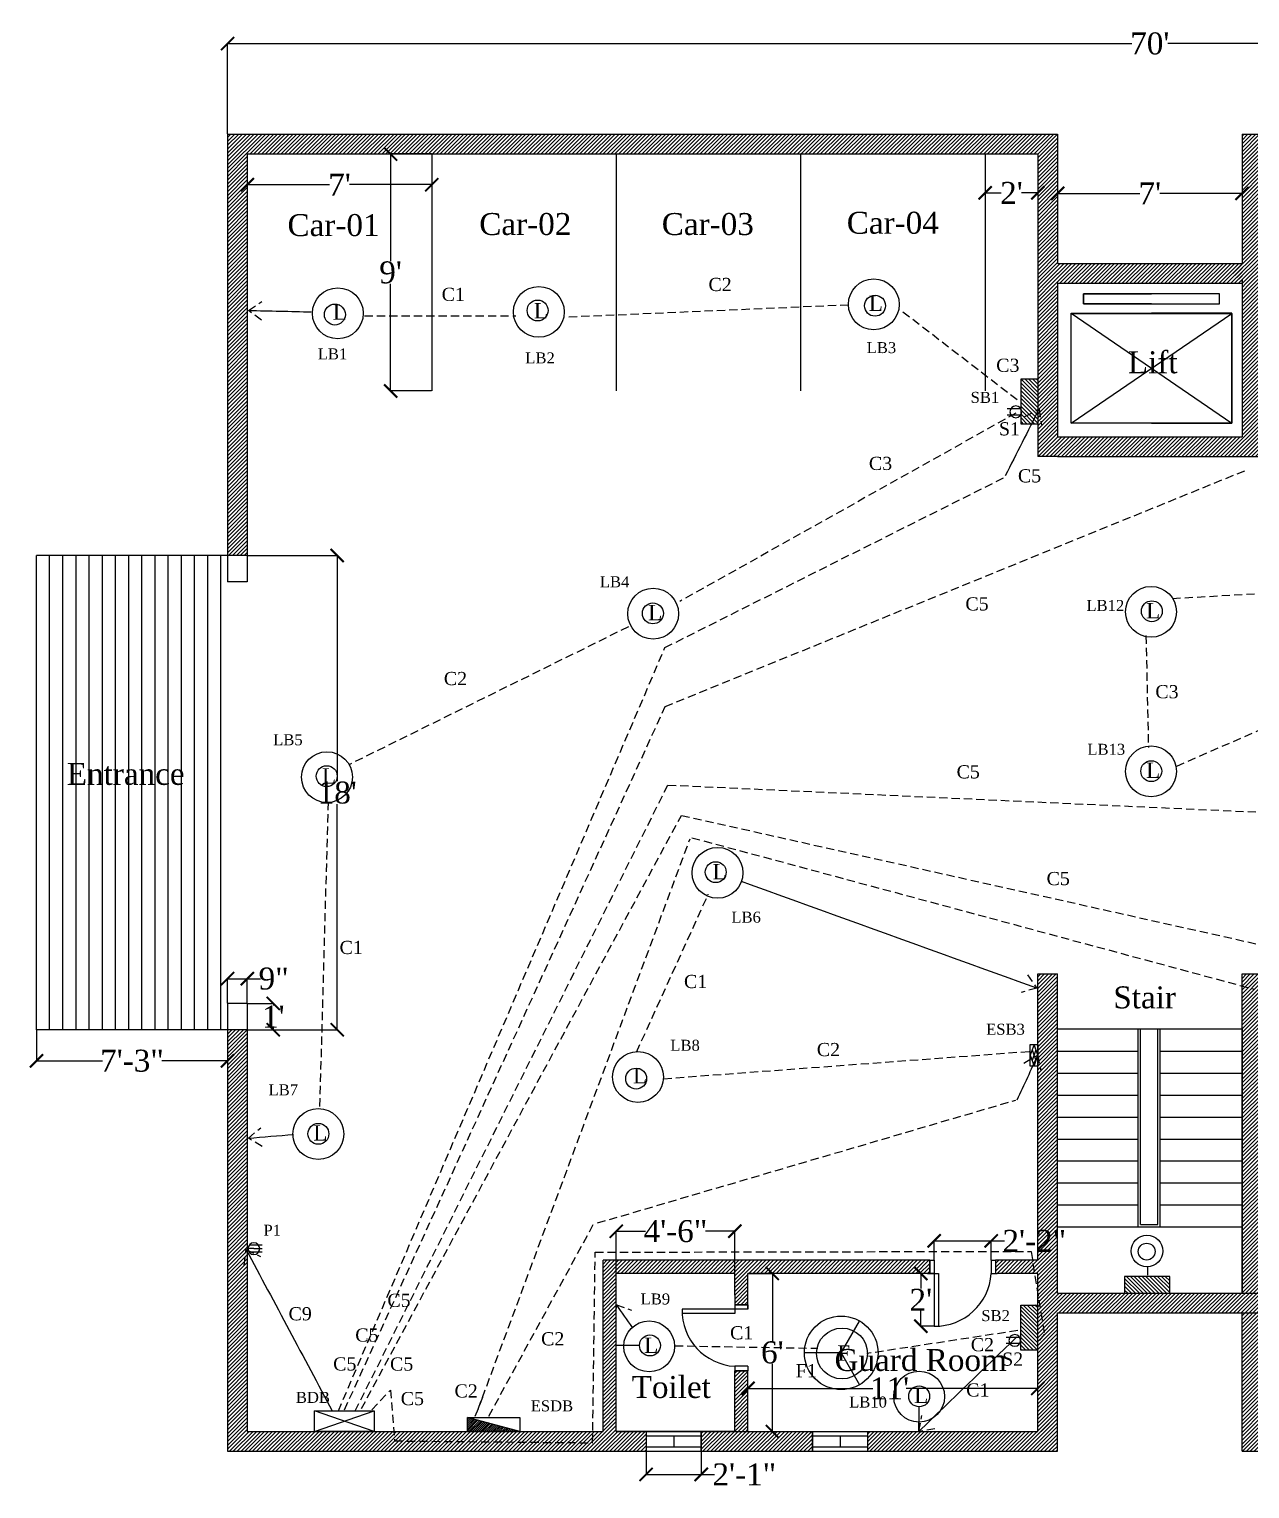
# Model space of a CAD drawing. Header units: inches. Extents: x -263 to 3557, y 209 to 1002.
# Drawn here: x 1098 to 1654, y 241 to 906 of the extents above; entities that cross this region are included whole.
import ezdxf

# ---------------------------------------------------------------- set-up
doc = ezdxf.new("R2010")
doc.units = ezdxf.units.IN
doc.header["$LTSCALE"] = 15
doc.header["$MEASUREMENT"] = 0
doc.linetypes.add('HIDDEN', pattern=[0.375, 0.25, -0.125])
for name, color, linetype in [('Conduit_Fan&Light', 34, 'Continuous'), ('ConFit_name', 222, 'Continuous'), ('ConFit_names', 18, 'Continuous'), ('Dimensions', 18, 'Continuous'), ('Door', 84, 'Continuous'), ('EC', 20, 'HIDDEN'), ('Fittings', 194, 'Continuous'), ('Fixtures', 34, 'Continuous'), ('GC', 152, 'HIDDEN'), ('Hatches', 150, 'Continuous'), ('Light&Fan', 92, 'Continuous'), ('Parking', 30, 'Continuous'), ('Text', 11, 'Continuous'), ('Window', 222, 'Continuous')]:
    doc.layers.add(name, color=color, linetype=linetype)
doc.styles.get("Standard").update_dxf_attribs({"font": 'times.ttf', "height": 10})
doc.dimstyles.get("Standard").update_dxf_attribs({"dimtxt": 6, "dimasz": 6, "dimexe": 0.18, "dimexo": 0.0625, "dimgap": 0.09, "dimtad": 0, "dimtih": 1, "dimtoh": 1, "dimzin": 0, "dimdsep": 46, "dimlunit": 4, "dimtxsty": 'Standard', "dimblk": 'ARCHTICK', "dimcen": 0.0625, "dimadec": 0, "dimazin": 0, "dimtfac": 1, "dimtofl": 0, "dimtmove": 0, "dimatfit": 3, "dimfxl": 1, "dimtolj": 1, "dimtzin": 0, "dimarcsym": 0})
pattern_1 = [(45, (1175.9073, -138.3144), (-0.8838835, 0.8838835), [])]

# ---------------------------------------------------------------- blocks, each defined once
blk = doc.blocks.new('_ArchTick')
at = {"color": 0, "linetype": 'ByBlock', "const_width": 0.15}
blk.add_lwpolyline([(-0.5, -0.5), (0.5, 0.5)], dxfattribs=at)
blk = doc.blocks.new('*D110')
at = {"layer": 'Defpoints', "color": 0, "lineweight": -2}
for p in [(1197.12, 666.34), (1197.12, 450.34), (1238.07, 450.34)]:
    blk.add_point(p, dxfattribs=at)
at = {"layer": 'Dimensions', "color": 0, "lineweight": -2}
for p, q in [((1197.18, 666.34), (1238.25, 666.34)), ((1238.07, 666.34), (1238.07, 563.52)), ((1238.07, 450.34), (1238.07, 553.17)), ((1197.18, 450.34), (1238.25, 450.34))]:
    blk.add_line(p, q, dxfattribs=at)
at = {"layer": 'Dimensions', "color": 0, "lineweight": -2, "xscale": 6, "yscale": 6, "zscale": 6}
for p, rotation in [((1238.07, 666.34), 90), ((1238.07, 450.34), 270)]:
    blk.add_blockref('_ArchTick', p, dxfattribs=dict(at, rotation=rotation))
at = {"layer": 'Dimensions', "color": 0, "insert": (1238.07, 558.34), "char_height": 10, "attachment_point": 5}
blk.add_mtext("\\A1;18'", dxfattribs=at)
blk = doc.blocks.new('*D111')
at = {"layer": 'Defpoints', "color": 0, "lineweight": -2}
for p in [(1197.12, 462.34), (1197.18, 450.34), (1208.98, 450.34)]:
    blk.add_point(p, dxfattribs=at)
at = {"layer": 'Dimensions', "color": 0, "lineweight": -2}
for p, q in [((1197.18, 462.34), (1209.16, 462.34)), ((1208.98, 462.34), (1208.98, 461.43)), ((1197.24, 450.34), (1209.16, 450.34)), ((1208.98, 450.34), (1208.98, 451.25))]:
    blk.add_line(p, q, dxfattribs=at)
at = {"layer": 'Dimensions', "color": 0, "lineweight": -2, "xscale": 6, "yscale": 6, "zscale": 6}
for p, rotation in [((1208.98, 462.34), 90), ((1208.98, 450.34), 270)]:
    blk.add_blockref('_ArchTick', p, dxfattribs=dict(at, rotation=rotation))
at = {"layer": 'Dimensions', "color": 0, "insert": (1208.98, 456.34), "char_height": 10, "attachment_point": 5}
blk.add_mtext("\\A1;1'", dxfattribs=at)
blk = doc.blocks.new('*D112')
at = {"layer": 'Defpoints', "color": 0, "lineweight": -2}
for p in [(1197.12, 473.63), (1188.12, 462.34), (1197.12, 462.34)]:
    blk.add_point(p, dxfattribs=at)
at = {"layer": 'Dimensions', "color": 0, "lineweight": -2}
for p, q in [((1188.12, 462.4), (1188.12, 473.81)), ((1188.12, 473.63), (1197.12, 473.63)), ((1197.12, 462.4), (1197.12, 473.81)), ((1197.12, 473.63), (1203.12, 473.63))]:
    blk.add_line(p, q, dxfattribs=at)
at = {"layer": 'Dimensions', "color": 0, "lineweight": -2, "xscale": 6, "yscale": 6, "zscale": 6, "rotation": 180}
blk.add_blockref('_ArchTick', (1188.12, 473.63), dxfattribs=at)
at = {"layer": 'Dimensions', "color": 0, "lineweight": -2, "xscale": 6, "yscale": 6, "zscale": 6}
blk.add_blockref('_ArchTick', (1197.12, 473.63), dxfattribs=at)
at = {"layer": 'Dimensions', "color": 0, "insert": (1209.13, 473.63), "char_height": 10, "attachment_point": 5}
blk.add_mtext('\\A1;9"', dxfattribs=at)
blk = doc.blocks.new('*D113')
at = {"layer": 'Defpoints', "color": 0, "lineweight": -2}
for p in [(1197.12, 849.34), (1281.12, 849.34), (1281.12, 835.31)]:
    blk.add_point(p, dxfattribs=at)
at = {"layer": 'Dimensions', "color": 0, "lineweight": -2}
for p, q in [((1197.12, 849.28), (1197.12, 835.13)), ((1281.12, 849.28), (1281.12, 835.13)), ((1197.12, 835.31), (1234.59, 835.31)), ((1281.12, 835.31), (1243.64, 835.31))]:
    blk.add_line(p, q, dxfattribs=at)
at = {"layer": 'Dimensions', "color": 0, "lineweight": -2, "xscale": 6, "yscale": 6, "zscale": 6, "rotation": 180}
blk.add_blockref('_ArchTick', (1197.12, 835.31), dxfattribs=at)
at = {"layer": 'Dimensions', "color": 0, "lineweight": -2, "xscale": 6, "yscale": 6, "zscale": 6}
blk.add_blockref('_ArchTick', (1281.12, 835.31), dxfattribs=at)
at = {"layer": 'Dimensions', "color": 0, "insert": (1239.12, 835.31), "char_height": 10, "attachment_point": 5}
blk.add_mtext("\\A1;7'", dxfattribs=at)
blk = doc.blocks.new('*D114')
at = {"layer": 'Defpoints', "color": 0, "lineweight": -2}
for p in [(1281.12, 849.28), (1262.37, 741.34), (1281.12, 741.34)]:
    blk.add_point(p, dxfattribs=at)
at = {"layer": 'Dimensions', "color": 0, "lineweight": -2}
for p, q in [((1281.05, 849.28), (1262.19, 849.28)), ((1262.37, 849.28), (1262.37, 800.5)), ((1262.37, 741.34), (1262.37, 790.12)), ((1281.05, 741.34), (1262.19, 741.34))]:
    blk.add_line(p, q, dxfattribs=at)
at = {"layer": 'Dimensions', "color": 0, "lineweight": -2, "xscale": 6, "yscale": 6, "zscale": 6}
for p, rotation in [((1262.37, 849.28), 90), ((1262.37, 741.34), 270)]:
    blk.add_blockref('_ArchTick', p, dxfattribs=dict(at, rotation=rotation))
at = {"layer": 'Dimensions', "color": 0, "insert": (1262.37, 795.31), "char_height": 10, "attachment_point": 5}
blk.add_mtext("\\A1;9'", dxfattribs=at)
blk = doc.blocks.new('*D115')
at = {"layer": 'Defpoints', "color": 0, "lineweight": -2}
for p in [(1566.12, 831.34), (1650.12, 831.34), (1650.12, 831.34)]:
    blk.add_point(p, dxfattribs=at)
at = {"layer": 'Dimensions', "color": 0, "lineweight": -2}
for p, q in [((1566.12, 831.4), (1566.12, 831.52)), ((1566.12, 831.34), (1603.59, 831.34)), ((1650.12, 831.34), (1612.64, 831.34)), ((1650.12, 831.4), (1650.12, 831.52))]:
    blk.add_line(p, q, dxfattribs=at)
at = {"layer": 'Dimensions', "color": 0, "lineweight": -2, "xscale": 6, "yscale": 6, "zscale": 6, "rotation": 180}
blk.add_blockref('_ArchTick', (1566.12, 831.34), dxfattribs=at)
at = {"layer": 'Dimensions', "color": 0, "lineweight": -2, "xscale": 6, "yscale": 6, "zscale": 6}
blk.add_blockref('_ArchTick', (1650.12, 831.34), dxfattribs=at)
at = {"layer": 'Dimensions', "color": 0, "insert": (1608.12, 831.34), "char_height": 10, "attachment_point": 5}
blk.add_mtext("\\A1;7'", dxfattribs=at)
blk = doc.blocks.new('*D116')
at = {"layer": 'Defpoints', "color": 0, "lineweight": -2}
for p in [(1425.12, 339.34), (1425.12, 267.34), (1436.23, 267.34)]:
    blk.add_point(p, dxfattribs=at)
at = {"layer": 'Dimensions', "color": 0, "lineweight": -2}
for p, q in [((1425.18, 339.34), (1436.41, 339.34)), ((1436.23, 339.34), (1436.23, 308.52)), ((1436.23, 267.34), (1436.23, 298.17)), ((1425.18, 267.34), (1436.41, 267.34))]:
    blk.add_line(p, q, dxfattribs=at)
at = {"layer": 'Dimensions', "color": 0, "lineweight": -2, "xscale": 6, "yscale": 6, "zscale": 6}
for p, rotation in [((1436.23, 339.34), 90), ((1436.23, 267.34), 270)]:
    blk.add_blockref('_ArchTick', p, dxfattribs=dict(at, rotation=rotation))
at = {"layer": 'Dimensions', "color": 0, "insert": (1436.23, 303.34), "char_height": 10, "attachment_point": 5}
blk.add_mtext("\\A1;6'", dxfattribs=at)
blk = doc.blocks.new('*D117')
at = {"layer": 'Defpoints', "color": 0, "lineweight": -2}
for p in [(1557.12, 287.02), (1425.12, 267.34), (1557.12, 267.34)]:
    blk.add_point(p, dxfattribs=at)
at = {"layer": 'Dimensions', "color": 0, "lineweight": -2}
for p, q in [((1425.12, 267.4), (1425.12, 287.2)), ((1425.12, 287.02), (1481.97, 287.02)), ((1557.12, 287.02), (1497.22, 287.02)), ((1557.12, 267.4), (1557.12, 287.2))]:
    blk.add_line(p, q, dxfattribs=at)
at = {"layer": 'Dimensions', "color": 0, "lineweight": -2, "xscale": 6, "yscale": 6, "zscale": 6, "rotation": 180}
blk.add_blockref('_ArchTick', (1425.12, 287.02), dxfattribs=at)
at = {"layer": 'Dimensions', "color": 0, "lineweight": -2, "xscale": 6, "yscale": 6, "zscale": 6}
blk.add_blockref('_ArchTick', (1557.12, 287.02), dxfattribs=at)
at = {"layer": 'Dimensions', "color": 0, "insert": (1489.59, 287.02), "char_height": 10, "attachment_point": 5}
blk.add_mtext("\\A1;11'", dxfattribs=at)
blk = doc.blocks.new('*D118')
at = {"layer": 'Defpoints', "color": 0, "lineweight": -2}
for p in [(1509.89, 339.35), (1503.84, 315.35), (1509.89, 315.35)]:
    blk.add_point(p, dxfattribs=at)
at = {"layer": 'Dimensions', "color": 0, "lineweight": -2}
for p, q in [((1509.83, 339.35), (1503.66, 339.35)), ((1503.84, 339.35), (1503.84, 332.44)), ((1503.84, 315.35), (1503.84, 322.26)), ((1509.83, 315.35), (1503.66, 315.35))]:
    blk.add_line(p, q, dxfattribs=at)
at = {"layer": 'Dimensions', "color": 0, "lineweight": -2, "xscale": 6, "yscale": 6, "zscale": 6}
for p, rotation in [((1503.84, 339.35), 90), ((1503.84, 315.35), 270)]:
    blk.add_blockref('_ArchTick', p, dxfattribs=dict(at, rotation=rotation))
at = {"layer": 'Dimensions', "color": 0, "insert": (1503.84, 327.35), "char_height": 10, "attachment_point": 5}
blk.add_mtext("\\A1;2'", dxfattribs=at)
blk = doc.blocks.new('*D103')
at = {"layer": 'Defpoints', "color": 0, "lineweight": -2}
for p in [(1535.89, 354.19), (1509.89, 345.35), (1535.89, 345.35)]:
    blk.add_point(p, dxfattribs=at)
at = {"layer": 'Dimensions', "color": 0, "lineweight": -2}
for p, q in [((1509.89, 345.41), (1509.89, 354.37)), ((1509.89, 354.19), (1535.89, 354.19)), ((1535.89, 345.41), (1535.89, 354.37)), ((1535.89, 354.19), (1541.89, 354.19))]:
    blk.add_line(p, q, dxfattribs=at)
at = {"layer": 'Dimensions', "color": 0, "lineweight": -2, "xscale": 6, "yscale": 6, "zscale": 6, "rotation": 180}
blk.add_blockref('_ArchTick', (1509.89, 354.19), dxfattribs=at)
at = {"layer": 'Dimensions', "color": 0, "lineweight": -2, "xscale": 6, "yscale": 6, "zscale": 6}
blk.add_blockref('_ArchTick', (1535.89, 354.19), dxfattribs=at)
at = {"layer": 'Dimensions', "color": 0, "insert": (1555.52, 354.19), "char_height": 10, "attachment_point": 5}
blk.add_mtext('\\A1;2\'-2"', dxfattribs=at)
blk = doc.blocks.new('*D121')
at = {"layer": 'Defpoints', "color": 0, "lineweight": -2}
for p in [(1533.12, 849.34), (1557.12, 849.34), (1557.12, 831.56)]:
    blk.add_point(p, dxfattribs=at)
at = {"layer": 'Dimensions', "color": 0, "lineweight": -2}
for p, q in [((1533.12, 849.28), (1533.12, 831.38)), ((1557.12, 849.28), (1557.12, 831.38)), ((1533.12, 831.56), (1540.48, 831.56)), ((1557.12, 831.56), (1549.76, 831.56))]:
    blk.add_line(p, q, dxfattribs=at)
at = {"layer": 'Dimensions', "color": 0, "lineweight": -2, "xscale": 6, "yscale": 6, "zscale": 6, "rotation": 180}
blk.add_blockref('_ArchTick', (1533.12, 831.56), dxfattribs=at)
at = {"layer": 'Dimensions', "color": 0, "lineweight": -2, "xscale": 6, "yscale": 6, "zscale": 6}
blk.add_blockref('_ArchTick', (1557.12, 831.56), dxfattribs=at)
at = {"layer": 'Dimensions', "color": 0, "insert": (1545.12, 831.56), "char_height": 10, "attachment_point": 5}
blk.add_mtext("\\A1;2'", dxfattribs=at)
blk = doc.blocks.new('*D122')
at = {"layer": 'Defpoints', "color": 0, "lineweight": -2}
for p in [(1101.12, 450.34), (1188.12, 450.34), (1101.12, 436.21)]:
    blk.add_point(p, dxfattribs=at)
at = {"layer": 'Dimensions', "color": 0, "lineweight": -2}
for p, q in [((1101.12, 450.28), (1101.12, 436.03)), ((1188.12, 450.28), (1188.12, 436.03)), ((1101.12, 436.21), (1131.11, 436.21)), ((1188.12, 436.21), (1158.13, 436.21))]:
    blk.add_line(p, q, dxfattribs=at)
at = {"layer": 'Dimensions', "color": 0, "lineweight": -2, "xscale": 6, "yscale": 6, "zscale": 6, "rotation": 180}
blk.add_blockref('_ArchTick', (1101.12, 436.21), dxfattribs=at)
at = {"layer": 'Dimensions', "color": 0, "lineweight": -2, "xscale": 6, "yscale": 6, "zscale": 6}
blk.add_blockref('_ArchTick', (1188.12, 436.21), dxfattribs=at)
at = {"layer": 'Dimensions', "color": 0, "insert": (1144.62, 436.21), "char_height": 10, "attachment_point": 5}
blk.add_mtext('\\A1;7\'-3"', dxfattribs=at)
blk = doc.blocks.new('*D123')
at = {"layer": 'Defpoints', "color": 0, "lineweight": -2}
for p in [(2028.12, 899.57), (1188.12, 858.34), (2028.12, 858.34)]:
    blk.add_point(p, dxfattribs=at)
at = {"layer": 'Dimensions', "color": 0, "lineweight": -2}
for p, q in [((1188.12, 858.4), (1188.12, 899.75)), ((1188.12, 899.57), (1599.9, 899.57)), ((2028.12, 899.57), (1616.33, 899.57)), ((2028.12, 858.4), (2028.12, 899.75))]:
    blk.add_line(p, q, dxfattribs=at)
at = {"layer": 'Dimensions', "color": 0, "lineweight": -2, "xscale": 6, "yscale": 6, "zscale": 6, "rotation": 180}
blk.add_blockref('_ArchTick', (1188.12, 899.57), dxfattribs=at)
at = {"layer": 'Dimensions', "color": 0, "lineweight": -2, "xscale": 6, "yscale": 6, "zscale": 6}
blk.add_blockref('_ArchTick', (2028.12, 899.57), dxfattribs=at)
at = {"layer": 'Dimensions', "color": 0, "insert": (1608.12, 899.57), "char_height": 10, "attachment_point": 5}
blk.add_mtext("\\A1;70'", dxfattribs=at)
blk = doc.blocks.new('door_small')
at = {"layer": 'Door'}
for p, q in [((0, 0), (0, -6)), ((0, 0), (2, 0)), ((0, -6), (0, 0)), ((0, 0), (0, -6)), ((2, 0), (2, -6)), ((28, 0), (28, -6)), ((28, 0), (30, 0)), ((30, 0), (30, -6)), ((0, -6), (2, -6)), ((2, -6), (2, -30)), ((2, -6), (4, -6)), ((4, -6), (4, -30)), ((28, -6), (30, -6)), ((30, -6), (30.77, -6)), ((2, -30), (4, -30))]:
    blk.add_line(p, q, dxfattribs=at)
blk.add_arc((2.54, -4.5), 25.51, 268.79031, 356.62847, dxfattribs=at)
blk = doc.blocks.new('window_small')
at = {"layer": 'Window'}
for p, q in [((0, 9), (25.0625, 9)), ((0, 9), (0, 0)), ((0, 7), (25.0625, 7)), ((12.53125, 7), (12.53125, 2)), ((25.0625, 9), (25.0625, 0)), ((0, 2), (25.0625, 2)), ((0, 0), (25.0625, 0))]:
    blk.add_line(p, q, dxfattribs=at)
blk = doc.blocks.new('*D124')
at = {"layer": 'Defpoints', "color": 0, "lineweight": -2}
for p in [(1378.78, 258.34), (1403.84, 258.34), (1403.84, 247.82)]:
    blk.add_point(p, dxfattribs=at)
at = {"layer": 'Dimensions', "color": 0, "lineweight": -2}
for p, q in [((1378.78, 258.28), (1378.78, 247.64)), ((1403.84, 258.28), (1403.84, 247.64)), ((1378.78, 247.82), (1403.84, 247.82)), ((1403.84, 247.82), (1409.84, 247.82))]:
    blk.add_line(p, q, dxfattribs=at)
at = {"layer": 'Dimensions', "color": 0, "lineweight": -2, "xscale": 6, "yscale": 6, "zscale": 6, "rotation": 180}
blk.add_blockref('_ArchTick', (1378.78, 247.82), dxfattribs=at)
at = {"layer": 'Dimensions', "color": 0, "lineweight": -2, "xscale": 6, "yscale": 6, "zscale": 6}
blk.add_blockref('_ArchTick', (1403.84, 247.82), dxfattribs=at)
at = {"layer": 'Dimensions', "color": 0, "insert": (1423.47, 247.82), "char_height": 10, "attachment_point": 5}
blk.add_mtext('\\A1;2\'-1"', dxfattribs=at)
blk = doc.blocks.new('*D125')
at = {"layer": 'Defpoints', "color": 0, "lineweight": -2}
for p in [(1419.12, 358.58), (1365.12, 339.34), (1419.12, 339.34)]:
    blk.add_point(p, dxfattribs=at)
at = {"layer": 'Dimensions', "color": 0, "lineweight": -2}
for p, q in [((1365.12, 339.4), (1365.12, 358.76)), ((1365.12, 358.58), (1378.45, 358.58)), ((1419.12, 358.58), (1405.79, 358.58)), ((1419.12, 339.4), (1419.12, 358.76))]:
    blk.add_line(p, q, dxfattribs=at)
at = {"layer": 'Dimensions', "color": 0, "lineweight": -2, "xscale": 6, "yscale": 6, "zscale": 6, "rotation": 180}
blk.add_blockref('_ArchTick', (1365.12, 358.58), dxfattribs=at)
at = {"layer": 'Dimensions', "color": 0, "lineweight": -2, "xscale": 6, "yscale": 6, "zscale": 6}
blk.add_blockref('_ArchTick', (1419.12, 358.58), dxfattribs=at)
at = {"layer": 'Dimensions', "color": 0, "insert": (1392.12, 358.58), "char_height": 10, "attachment_point": 5}
blk.add_mtext('\\A1;4\'-6"', dxfattribs=at)
blk = doc.blocks.new('DB')
at = {"layer": 'Fixtures', "lineweight": -2}
for p, q in [((-9.46, 27.19), (0, 0)), ((-9.46, 0), (0, 27.19))]:
    blk.add_line(p, q, dxfattribs=at)
blk.add_lwpolyline([(0, 0), (-9.46, 0), (-9.46, 27.19), (0, 27.19)], close=True, dxfattribs=at)
blk = doc.blocks.new('LC')
at = {"layer": 'Fittings', "lineweight": -2}
blk.add_circle((0, 0), 3.84, dxfattribs=at)
blk = doc.blocks.new('conduit_light')
at = {"layer": 'Conduit_Fan&Light'}
blk.add_circle((0.57, 0.59), 11.58, dxfattribs=at)
at = {"layer": 'Conduit_Fan&Light', "insert": (-1.71, 4.63), "char_height": 7, "width": 15.2343, "attachment_point": 1}
blk.add_mtext('L', dxfattribs=at)
blk = doc.blocks.new('conduit_fan')
at = {"layer": 'Conduit_Fan&Light'}
blk.add_circle((0.5, -0.33), 11.58, dxfattribs=at)
at = {"layer": 'Conduit_Fan&Light', "insert": (-1.62, 3.39), "char_height": 7, "width": 15.2343, "attachment_point": 1}
blk.add_mtext('F', dxfattribs=at)
blk = doc.blocks.new('fan')
at = {"layer": 'Fittings'}
for q in [(8.4, 14.5), (-16.76, 0), (8.37, -14.52)]:
    blk.add_line((0, 0), q, dxfattribs=at)
blk.add_circle((0, 0), 16.76, dxfattribs=at)
blk = doc.blocks.new('S3')
at = {"layer": 'Fixtures', "lineweight": -2}
for p, q in [((-1.57, 3.74), (-1.57, -2.16)), ((0, 0), (0, 3.74)), ((0, 0), (0, -2.67)), ((1.54, 3.77), (1.54, -2.18))]:
    blk.add_line(p, q, dxfattribs=at)
blk.add_circle((0, 0), 2.67, dxfattribs=at)
blk = doc.blocks.new('S2')
at = {"layer": 'Fixtures', "lineweight": -2}
for p, q in [((-1.32, -2.32), (-1.32, 3.91)), ((1.46, -2.24), (1.46, 3.91))]:
    blk.add_line(p, q, dxfattribs=at)
blk.add_circle((0, 0), 2.67, dxfattribs=at)
blk = doc.blocks.new('EBDB')
at = {"layer": 'Fixtures', "lineweight": -2}
h = blk.add_hatch(dxfattribs=at)
h.set_pattern_fill('ANSI31', color=256, scale=5, style=0)
h.paths.add_polyline_path([(0, 0), (-23.83, 6.41), (-23.83, 0)])
blk.add_line((0, 0), (-23.83, 6.41), dxfattribs=at)
blk.add_lwpolyline([(0, 0), (-23.83, 0), (-23.83, 6.41), (0, 6.41)], close=True, dxfattribs=at)
blk = doc.blocks.new('SB')
at = {"layer": 'Fixtures', "lineweight": -2}
h = blk.add_hatch(dxfattribs=at)
h.set_pattern_fill('ANSI31', color=256, scale=10, style=0)
h.set_pattern_definition([(45, (151.571, -705.9063), (-0.8838835, 0.8838835), [])])
h.paths.add_polyline_path([(0, 0), (0, 7.61), (-20.56, 7.61), (-20.56, 0)])
blk.add_lwpolyline([(-20.56, 7.61), (0, 7.61), (0, 0), (-20.56, 0)], close=True, dxfattribs=at)
blk = doc.blocks.new('ESB')
at = {"layer": 'Fixtures', "lineweight": -2}
for p, q in [((-4.67, 0), (-9.55, -1.78)), ((0.21, -1.78), (-4.67, 0)), ((-9.55, -1.78), (-4.67, -3.56)), ((-7.11, -0.89), (-2.23, -2.67)), ((-7.11, -2.67), (-2.23, -0.89)), ((-4.67, -3.56), (0.21, -1.78))]:
    blk.add_line(p, q, dxfattribs=at)
blk.add_lwpolyline([(-9.55, 0), (0.21, 0), (0.21, -3.56), (-9.55, -3.56)], close=True, dxfattribs=at)
blk = doc.blocks.new('*D156')
at = {"layer": 'Defpoints', "color": 0, "lineweight": -2}
for p in [(1650.12, 330.34), (1650.12, 321.34), (1678.62, 321.34)]:
    blk.add_point(p, dxfattribs=at)
at = {"layer": 'Fittings', "color": 0, "lineweight": -2}
for p, q in [((1650.18, 330.34), (1678.8, 330.34)), ((1678.62, 330.34), (1678.62, 321.34)), ((1650.18, 321.34), (1678.8, 321.34)), ((1678.62, 321.34), (1678.62, 315.34)), ((1678.62, 315.34), (1672.62, 315.34))]:
    blk.add_line(p, q, dxfattribs=at)
at = {"layer": 'Fittings', "color": 0, "lineweight": -2, "xscale": 6, "yscale": 6, "zscale": 6}
for p, rotation in [((1678.62, 330.34), 90), ((1678.62, 321.34), 270)]:
    blk.add_blockref('_ArchTick', p, dxfattribs=dict(at, rotation=rotation))
at = {"layer": 'Fittings', "color": 0, "lineweight": -2, "insert": (1666.6, 315.34), "char_height": 10, "attachment_point": 5}
blk.add_mtext('\\A1;9"', dxfattribs=at)
blk = doc.blocks.new('_Open90')
at = {"color": 0, "linetype": 'ByBlock', "lineweight": -2}
for p, q in [((0, 0), (-1, 0)), ((-0.5, 0.5), (0, 0)), ((0, 0), (-0.5, -0.5))]:
    blk.add_line(p, q, dxfattribs=at)

msp = doc.modelspace()

# ---------------------------------------------------------------- hatches: boundary and pattern name
at = {"layer": 'Hatches'}
h = msp.add_hatch(dxfattribs=at)
h.set_pattern_fill('ANSI31', color=256, scale=10, style=0)
h.set_pattern_definition(pattern_1)
h.paths.add_polyline_path([(1659.117, 321.342), (1659.117, 475.794), (1650.117, 475.794), (1650.117, 450.593), (1650.357, 450.593), (1650.357, 398.093), (1650.364, 398.093), (1650.363, 389.093), (1650.357, 389.093), (1650.357, 360.593), (1650.117, 360.593), (1650.117, 330.342), (1566.117, 330.342), (1566.117, 475.794), (1557.117, 475.794), (1557.117, 345.342), (1537.892, 345.342), (1537.892, 339.346), (1538.659, 339.342), (1557.117, 339.342), (1557.117, 267.343), (1566.117, 267.343), (1566.117, 321.342), (1650.117, 321.342), (1650.117, 258.342), (2028.117, 258.342), (2028.117, 339.394), (2019.117, 339.394), (2019.117, 267.342), (1869.117, 267.342), (1869.117, 339.342), (1863.117, 339.342), (1863.117, 338.531), (1863.117, 267.342), (1845.117, 267.342), (1839.117, 267.342), (1659.117, 267.342)])
h.paths.add_polyline_path([(1566.117, 267.343), (1557.117, 267.343), (1557.117, 267.342), (1479.58, 267.342), (1479.58, 258.342), (1566.117, 258.342)])
h.paths.add_polyline_path([(1454.517, 267.342), (1425.117, 267.342), (1419.117, 267.342), (1403.842, 267.342), (1403.842, 258.342), (1454.517, 258.342)])
h.paths.add_polyline_path([(2028.117, 858.342), (1650.117, 858.342), (1650.117, 804.342), (1650.117, 799.383), (1566.288, 799.383), (1566.117, 799.383), (1566.117, 804.342), (1566.117, 858.342), (1188.117, 858.342), (1188.117, 666.342), (1197.117, 666.342), (1197.117, 849.342), (1557.117, 849.342), (1557.117, 804.342), (1557.117, 790.383), (1566.117, 790.383), (1566.288, 790.383), (1650.117, 790.383), (1659.117, 790.383), (1659.117, 804.342), (1659.117, 849.342), (1881.117, 849.342), (1881.117, 821.454), (1881.117, 820.842), (1887.117, 820.842), (1887.117, 849.342), (2019.117, 849.342), (2019.117, 717.342), (1887.117, 717.342), (1887.117, 783.342), (1881.117, 783.342), (1881.117, 782.563), (1881.117, 717.342), (1881.117, 711.342), (1887.117, 711.342), (2019.117, 711.342), (2019.117, 417.342), (1863.117, 417.342), (1863.117, 411.342), (1863.117, 377.422), (1863.117, 376.842), (1869.117, 376.842), (1869.117, 411.342), (2019.117, 411.342), (2019.117, 384.394), (2028.117, 384.394)])
h = msp.add_hatch(dxfattribs=at)
h.set_pattern_fill('ANSI31', color=256, scale=10, style=0)
h.set_pattern_definition(pattern_1)
h.paths.add_polyline_path([(1650.117, 799.383), (1566.288, 799.383), (1566.117, 799.383), (1566.117, 790.383), (1566.288, 790.383), (1650.117, 790.383)])
h = msp.add_hatch(dxfattribs=at)
h.set_pattern_fill('ANSI31', color=256, scale=10, style=0)
h.set_pattern_definition(pattern_1)
h.paths.add_polyline_path([(1659.117, 790.383), (1650.117, 790.383), (1650.117, 720.493), (1566.117, 720.493), (1566.117, 790.383), (1557.117, 790.383), (1557.117, 720.493), (1557.117, 711.493), (1566.117, 711.493), (1659.117, 711.493)])
h = msp.add_hatch(dxfattribs=at)
h.set_pattern_fill('ANSI31', color=256, scale=10, style=0)
h.set_pattern_definition(pattern_1)
h.paths.add_polyline_path([(1197.117, 267.342), (1197.117, 450.342), (1188.117, 450.342), (1188.117, 258.342), (1378.779, 258.342), (1378.779, 267.342), (1365.117, 267.342), (1365.117, 339.342), (1419.117, 339.342), (1419.117, 329.402), (1419.12, 325.067), (1425.117, 325.067), (1425.117, 339.342), (1506.839, 339.342), (1507.892, 339.342), (1507.892, 345.342), (1425.117, 345.342), (1419.117, 345.342), (1359.117, 345.342), (1359.117, 267.342)])
h.paths.add_polyline_path([(1431.406, 308.653), (1441.053, 308.653), (1441.053, 298.032), (1431.406, 298.032)], flags=25)
h.paths.add_polyline_path([(1482.569, 292.267), (1496.617, 292.267), (1496.617, 281.767), (1482.569, 281.767)], flags=24)
h.paths.add_polyline_path([(1498.904, 332.596), (1508.773, 332.596), (1508.773, 322.096), (1498.904, 322.096)], flags=9)
h.paths.add_polyline_path([(1464.412, 307.428), (1545.518, 307.428), (1545.518, 291.953), (1464.412, 291.953)], flags=9)
h.paths.add_polyline_path([(1596.434, 761.897), (1623.301, 761.897), (1623.301, 746.537), (1596.434, 746.537)], flags=9)
h = msp.add_hatch(dxfattribs=at)
h.set_pattern_fill('ANSI31', color=256, scale=10, style=0)
h.set_pattern_definition(pattern_1)
h.paths.add_polyline_path([(1566.117, 321.342), (1566.117, 330.342), (1566.117, 475.794), (1557.117, 475.794), (1557.117, 345.342), (1557.117, 339.342), (1557.117, 267.342), (1566.117, 267.342)], flags=17)
h.paths.add_polyline_path([(1596.434, 761.897), (1623.301, 761.897), (1623.301, 746.537), (1596.434, 746.537)], flags=8)
h = msp.add_hatch(dxfattribs=at)
h.set_pattern_fill('ANSI31', color=256, scale=10, style=0)
h.set_pattern_definition(pattern_1)
h.paths.add_polyline_path([(1557.117, 345.342), (1537.892, 345.342), (1537.892, 339.346), (1538.659, 339.342), (1557.117, 339.342)])
h.paths.add_polyline_path([(1431.406, 308.653), (1441.053, 308.653), (1441.053, 298.032), (1431.406, 298.032)], flags=9)
h.paths.add_polyline_path([(1484.093, 280.915), (1498.141, 280.915), (1498.141, 270.415), (1484.093, 270.415)], flags=9)
h.paths.add_polyline_path([(1498.904, 332.596), (1508.773, 332.596), (1508.773, 322.096), (1498.904, 322.096)], flags=9)
h.paths.add_polyline_path([(1464.412, 307.428), (1545.518, 307.428), (1545.518, 291.953), (1464.412, 291.953)], flags=9)
h = msp.add_hatch(dxfattribs=at)
h.set_pattern_fill('ANSI31', color=256, scale=10, style=0)
h.set_pattern_definition(pattern_1)
h.paths.add_polyline_path([(1425.12, 295.067), (1419.12, 295.067), (1419.117, 267.342), (1425.117, 267.342)])

# ---------------------------------------------------------------- linework, layer by layer
for p, q in [((1188.117, 858.342), (1566.117, 858.342)), ((1188.117, 858.342), (1188.117, 654.342)), ((1566.117, 858.342), (1566.117, 804.342)), ((1650.117, 858.342), (1650.117, 804.342)), ((1650.117, 858.342), (2028.117, 858.342)), ((1197.117, 849.342), (1557.117, 849.342)), ((1197.117, 849.342), (1197.117, 654.342)), ((1557.117, 849.342), (1557.117, 804.342)), ((1557.117, 804.342), (1557.117, 795.33)), ((1557.117, 804.342), (1557.117, 720.493)), ((1566.117, 804.342), (1566.117, 799.383)), ((1566.288, 799.383), (1566.117, 799.383)), ((1650.117, 804.342), (1650.117, 799.383)), ((1650.117, 791.979), (1650.117, 720.493)), ((1566.117, 790.383), (1566.117, 720.493)), ((1566.288, 790.383), (1566.117, 790.383)), ((1557.117, 720.493), (1557.117, 711.493)), ((1566.117, 720.493), (1650.117, 720.493)), ((1566.117, 711.493), (1557.117, 711.493)), ((1566.117, 711.493), (1659.117, 711.493)), ((1197.117, 666.342), (1101.117, 666.342)), ((1101.117, 450.342), (1101.117, 666.342)), ((1107.117, 450.342), (1107.117, 666.342)), ((1113.117, 450.342), (1113.117, 666.342)), ((1119.117, 450.342), (1119.117, 666.342)), ((1125.117, 450.342), (1125.117, 666.342)), ((1131.117, 450.342), (1131.117, 666.342)), ((1137.117, 450.342), (1137.117, 666.342)), ((1143.117, 450.342), (1143.117, 666.342)), ((1149.117, 450.342), (1149.117, 666.342)), ((1155.117, 450.342), (1155.117, 666.342)), ((1161.117, 450.342), (1161.117, 666.342)), ((1161.117, 450.342), (1161.117, 666.342)), ((1167.117, 450.342), (1167.117, 666.342)), ((1173.117, 450.342), (1173.117, 666.342)), ((1179.117, 450.342), (1179.117, 666.342)), ((1185.117, 450.342), (1185.117, 666.342)), ((1197.117, 654.342), (1188.117, 654.342)), ((1557.117, 345.342), (1557.117, 475.794)), ((1557.117, 475.794), (1566.117, 475.794)), ((1566.117, 330.342), (1566.117, 475.794)), ((1650.117, 330.342), (1650.117, 475.794)), ((1650.117, 475.794), (1659.117, 475.794)), ((1188.117, 462.342), (1188.117, 258.342)), ((1197.117, 462.342), (1188.117, 462.342)), ((1197.117, 462.342), (1197.117, 267.342)), ((1197.117, 450.342), (1101.117, 450.342)), ((1566.354, 450.593), (1566.117, 450.593)), ((1602.857, 360.593), (1602.857, 450.593)), ((1603.857, 361.593), (1603.857, 450.593)), ((1611.857, 361.593), (1611.857, 450.593)), ((1612.857, 360.593), (1612.857, 450.593)), ((1650.357, 330.593), (1650.357, 450.593)), ((1566.357, 440.593), (1566.117, 440.593)), ((1566.357, 440.593), (1602.857, 440.593)), ((1612.857, 440.593), (1650.357, 440.593)), ((1566.357, 430.593), (1602.857, 430.593)), ((1612.857, 430.593), (1650.357, 430.593)), ((1566.357, 420.593), (1602.857, 420.593)), ((1612.857, 420.593), (1650.357, 420.593)), ((1566.357, 410.593), (1602.857, 410.593)), ((1612.857, 410.593), (1650.357, 410.593)), ((1566.357, 400.593), (1602.857, 400.593)), ((1612.857, 400.593), (1650.357, 400.593)), ((1566.357, 390.593), (1602.857, 390.593)), ((1612.857, 390.593), (1650.357, 390.593)), ((1566.357, 380.593), (1602.857, 380.593)), ((1612.857, 380.593), (1650.357, 380.593)), ((1566.357, 370.593), (1602.857, 370.593)), ((1612.857, 370.593), (1650.357, 370.593)), ((1566.357, 360.593), (1602.857, 360.593)), ((1602.857, 360.593), (1612.857, 360.593)), ((1602.857, 360.593), (1612.857, 360.593)), ((1603.857, 361.593), (1611.857, 361.593)), ((1612.857, 360.593), (1650.357, 360.593)), ((1602.857, 349.339), (1602.857, 349.277)), ((1419.117, 345.342), (1359.117, 345.342)), ((1359.117, 267.342), (1359.117, 345.342)), ((1419.117, 339.342), (1365.117, 339.342)), ((1365.117, 267.342), (1365.117, 339.342)), ((1419.117, 345.311), (1419.117, 345.342)), ((1425.117, 345.342), (1419.117, 345.342)), ((1419.117, 345.311), (1419.117, 345.342)), ((1419.117, 329.402), (1419.117, 339.342)), ((1507.892, 345.342), (1425.117, 345.342)), ((1425.117, 323.027), (1425.117, 339.342)), ((1506.839, 339.342), (1425.117, 339.342)), ((1557.117, 345.342), (1537.892, 345.342)), ((1557.117, 339.342), (1538.659, 339.342)), ((1557.117, 321.342), (1557.117, 339.342)), ((1557.117, 267.342), (1557.117, 339.342)), ((1419.117, 329.402), (1419.12, 325.067)), ((1557.117, 321.342), (1557.117, 330.342)), ((1566.117, 330.342), (1650.117, 330.342)), ((1419.12, 325.067), (1425.117, 325.067)), ((1557.117, 267.342), (1557.117, 321.342)), ((1566.117, 258.342), (1566.117, 321.342)), ((1566.117, 321.342), (1650.117, 321.342)), ((1650.117, 258.342), (1650.117, 321.342)), ((1419.117, 267.342), (1419.118, 294.684)), ((1419.118, 294.684), (1419.12, 295.067)), ((1419.12, 295.067), (1425.12, 295.067)), ((1425.117, 275.665), (1425.12, 295.067)), ((1425.117, 267.342), (1425.117, 275.665)), ((1197.117, 267.342), (1359.117, 267.342)), ((1365.117, 267.342), (1419.117, 267.342)), ((1419.117, 267.342), (1365.117, 267.342)), ((1403.842, 258.342), (1403.842, 267.342)), ((1419.117, 267.342), (1425.117, 267.342)), ((1425.117, 267.342), (1557.117, 267.342)), ((1454.517, 258.342), (1454.517, 267.342)), ((1188.117, 258.342), (1566.117, 258.342)), ((1650.117, 258.342), (2028.117, 258.342))]:
    msp.add_line(p, q)
at = {"lineweight": -2}
for p, q in [((1566.288, 799.383), (1650.117, 799.383)), ((1566.288, 790.383), (1650.117, 790.383)), ((1650.289, 790.383), (1650.295, 790.383)), ((1650.357, 450.593), (1566.354, 450.593)), ((1650.363, 389.093), (1650.364, 398.093)), ((1650.357, 336.8), (1650.357, 341.3))]:
    msp.add_line(p, q, dxfattribs=at)
for points in [[(1608.9, 781.007), (1577.931, 781.007), (1577.931, 785.586), (1608.9, 785.586)], [(1608.913, 781.007), (1639.881, 781.007), (1639.881, 785.586), (1608.913, 785.586)], [(1608.9, 726.608), (1572.27, 726.608), (1572.27, 776.699), (1608.9, 776.699)], [(1608.913, 726.608), (1645.542, 726.608), (1645.542, 776.699), (1608.913, 776.699)]]:
    msp.add_lwpolyline(points)
at = {"layer": 'Conduit_Fan&Light'}
msp.add_line((1502.781, 271.738), (1502.781, 267.355), dxfattribs=at)
at = {"layer": 'Dimensions'}
msp.add_line((1425.117, 267.342), (1425.117, 275.665), dxfattribs=at)
at = {"layer": 'Door'}
msp.add_line((1506.839, 339.342), (1507.892, 339.342), dxfattribs=at)
at = {"layer": 'EC'}
for p, q in [((1302.232, 277.516), (1398.757, 537.336)), ((1374.38, 440.174), (1407.073, 512.16)), ((1304.294, 282.836), (1300.536, 273.49))]:
    msp.add_line(p, q, dxfattribs=at)
at = {"layer": 'EC', "lineweight": -2}
for p, q in [((1399.617, 537.842), (1535.117, 501.342)), ((1535.117, 501.342), (1655.617, 468.842)), ((1553.117, 440.342), (1385.617, 427.842)), ((1356.617, 362.342), (1547.117, 418.342)), ((1307.117, 274.342), (1355.117, 362.342)), ((1607.117, 342.342), (1607.117, 338.342))]:
    msp.add_line(p, q, dxfattribs=at)
at = {"layer": 'Fittings', "lineweight": -2}
for p, q in [((1639.881, 785.586), (1577.931, 785.586)), ((1577.931, 785.586), (1577.931, 781.007)), ((1639.881, 781.007), (1639.881, 785.586)), ((1577.931, 781.007), (1639.881, 781.007)), ((1572.27, 776.699), (1645.542, 726.608)), ((1572.27, 726.608), (1645.52, 776.608))]:
    msp.add_line(p, q, dxfattribs=at)
at = {"layer": 'Fittings'}
for p, q in [((1375.715, 306.488), (1365.139, 306.488)), ((1502.882, 278.687), (1502.882, 267.345))]:
    msp.add_line(p, q, dxfattribs=at)
msp.add_lwpolyline([(1572.27, 776.608), (1645.52, 776.608), (1645.52, 726.608), (1572.27, 726.608)], close=True, dxfattribs=at)
for centre in [(1482.984, 780.175), (1237.007, 776.136), (1329.33, 778), (1609.045, 640.991), (1381.821, 640.017), (1608.786, 568.148), (1233.28, 565.878), (1410.442, 522.154), (1374.201, 428.104), (1229.491, 402.94), (1380.497, 306.565), (1503.084, 283.374)]:
    msp.add_circle(centre, 4.766, dxfattribs=at)
at = {"layer": 'Fixtures', "lineweight": -2}
msp.add_circle((1606.845, 349.571), 7.229, dxfattribs=at)
at = {"layer": 'GC'}
for p, q in [((1470.925, 780.48), (1342.39, 774.897)), ((1547.714, 737.239), (1494.46, 778.254)), ((1250.49, 775.517), (1319.415, 775.517)), ((1547.121, 731.225), (1394.046, 645.466)), ((1387.417, 597.591), (1652.362, 705.423)), ((1387.328, 624.458), (1541.925, 701.966)), ((1370.658, 633.891), (1243.466, 571.108)), ((1620.392, 570.484), (1771.564, 636.379)), ((1606.384, 629.935), (1607.492, 578.97)), ((1238.598, 276.712), (1387.328, 624.458)), ((1241.405, 277.27), (1387.417, 597.591)), ((1246.293, 276.739), (1388.623, 561.836)), ((1388.623, 561.836), (1697.597, 547.665)), ((1233.897, 554.134), (1230.054, 415.061)), ((1249.111, 277.793), (1394.795, 547.994)), ((1394.795, 547.994), (1669.194, 486.72)), ((1354.367, 262.203), (1355.562, 349.031)), ((1355.562, 349.031), (1554.033, 349.412)), ((1554.033, 349.412), (1560.113, 311.702)), ((1547.988, 313.34), (1479.213, 302.823)), ((1391.856, 306.408), (1457.011, 305.266)), ((1560.113, 311.702), (1557.178, 308.141)), ((1253.762, 277.261), (1262.353, 286.218)), ((1262.353, 286.218), (1264.22, 263.08)), ((1264.22, 263.08), (1354.367, 262.203))]:
    msp.add_line(p, q, dxfattribs=at)
at = {"layer": 'GC', "lineweight": -2}
msp.add_line((1618.434, 646.816), (1672.446, 649.891), dxfattribs=at)
at = {"layer": 'Light&Fan'}
msp.add_line((1527.417, 267.394), (1527.338, 267.394), dxfattribs=at)
at = {"layer": 'Parking'}
for p, q in [((1281.117, 849.342), (1281.117, 741.342)), ((1365.117, 849.342), (1365.117, 741.342)), ((1449.117, 849.342), (1449.117, 741.342)), ((1533.117, 849.342), (1533.117, 741.342))]:
    msp.add_line(p, q, dxfattribs=at)

# ---------------------------------------------------------------- block references
at = {"layer": 'Conduit_Fan&Light'}
for name, p in [('conduit_light', (1481.848, 780.175)), ('conduit_light', (1237.778, 776.136)), ('conduit_light', (1329.33, 776.757)), ('conduit_light', (1608.122, 640.125)), ('conduit_light', (1381.375, 639.276)), ('conduit_light', (1608.122, 567.451)), ('conduit_light', (1232.822, 564.849)), ('conduit_light', (1374.472, 428.285)), ('conduit_light', (1228.879, 402.262)), ('conduit_light', (1379.556, 305.523)), ('conduit_fan', (1467.467, 303.201)), ('conduit_light', (1502.496, 282.665))]:
    msp.add_blockref(name, p, dxfattribs=at)
at = {"layer": 'Fittings', "lineweight": -2, "rotation": 270.4587317256439}
msp.add_blockref('LC', (1606.698, 349.308), dxfattribs=at)
at = {"layer": 'Fixtures', "lineweight": -2}
for name, p, rotation in [('SB', (1549.514, 726.286), 270), ('ESB', (1557.174, 434.056), 270), ('SB', (1549.374, 304.416), 270), ('DB', (1254.929, 276.757), 90)]:
    msp.add_blockref(name, p, dxfattribs=dict(at, rotation=rotation))
at = {"layer": 'Fixtures', "lineweight": -2, "xscale": -1}
for name, p, rotation in [('S2', (1547.117, 731.842), 90), ('S3', (1200.101, 350.662), 270), ('SB', (1596.617, 330.344), 359.9943195936824), ('S2', (1546.617, 308.842), 90)]:
    msp.add_blockref(name, p, dxfattribs=dict(at, rotation=rotation))
at = {"layer": 'Fixtures', "lineweight": -2}
msp.add_blockref('EBDB', (1321.159, 267.345), dxfattribs=at)
at = {"layer": 'Hatches'}
msp.add_blockref('door_small', (1507.892, 345.342), dxfattribs=at)
at = {"layer": 'Hatches', "rotation": 270}
msp.add_blockref('door_small', (1425.117, 325.067), dxfattribs=at)
at = {"layer": 'Light&Fan'}
for name, p in [('conduit_light', (1410.706, 521.234)), ('fan', (1467.585, 303.192))]:
    msp.add_blockref(name, p, dxfattribs=at)
at = {"layer": 'Window'}
for p in [(1378.779, 258.342), (1454.517, 258.342)]:
    msp.add_blockref('window_small', p, dxfattribs=at)

# ---------------------------------------------------------------- texts
at = {"layer": 'ConFit_name', "attachment_point": 1}
for s, insert, char_height, width in [('SB1', (1526.531, 740.926), 5, 20.59294), ('S1', (1539.422, 727.095), 6, 12.62384), ('ESB3', (1533.613, 453.093), 5, 20.59294), ('SB2', (1531.403, 322.634), 5, 20.59294), ('S2', (1540.872, 303.337), 6, 12.62384), ('BDB', (1219.235, 285.415), 5, 20.59294), ('ESDB', (1326.201, 281.531), 5, 20.59294)]:
    msp.add_mtext(s, dxfattribs=dict(at, insert=insert, char_height=char_height, width=width))
at = {"layer": 'ConFit_names', "attachment_point": 1}
for s, insert, char_height, width in [('LB1', (1229.208, 760.728), 5, 20.59294), ('LB2', (1323.717, 758.901), 5, 20.59294), ('LB3', (1479.188, 763.572), 5, 20.59294), ('LB4', (1357.685, 656.903), 5, 20.59294), ('LB12', (1579.268, 646.127), 5, 20.59294), ('LB5', (1208.912, 584.959), 5, 20.59294), ('LB13', (1579.699, 580.62), 5, 20.59294), ('LB6', (1417.58, 504.142), 5, 20.59294), ('LB8', (1389.781, 445.798), 5, 20.59294), ('LB7', (1206.804, 425.484), 5, 20.59294), ('P1', (1204.492, 361.557), 5, 20.59294), ('LB9', (1376.242, 330.223), 5, 20.59294), ('F1', (1446.87, 298.037), 6, 12.62384), ('LB10', (1471.21, 283.278), 5, 20.59294)]:
    msp.add_mtext(s, dxfattribs=dict(at, insert=insert, char_height=char_height, width=width))
at = {"layer": 'EC', "lineweight": -2, "char_height": 6, "width": 15, "attachment_point": 1}
for s, insert in [('C1', (1395.995, 475.346)), ('C2', (1456.495, 444.346)), ('C2', (1330.921, 312.58)), ('C2', (1291.495, 288.846))]:
    msp.add_mtext(s, dxfattribs=dict(at, insert=insert))
at = {"layer": 'GC', "char_height": 6, "width": 13.71989, "attachment_point": 1}
for s, insert in [('C2', (1407.144, 792.851)), ('C1', (1285.644, 788.351)), ('C3', (1538.183, 756.037)), ('C3', (1480.206, 711.345)), ('C5', (1548.085, 705.685)), ('C5', (1524.144, 647.351)), ('C2', (1286.644, 613.351)), ('C3', (1610.644, 607.351)), ('C5', (1520.144, 570.851)), ('C5', (1561.12, 522.235)), ('C1', (1239.144, 490.851)), ('C5', (1260.921, 330.108)), ('C9', (1215.911, 323.994)), ('C5', (1246.294, 314.304)), ('C1', (1416.967, 315.331)), ('C2', (1526.599, 309.915)), ('C5', (1236.227, 301.153)), ('C5', (1262.115, 301.08)), ('C1', (1524.51, 289.276)), ('C5', (1267.001, 285.36))]:
    msp.add_mtext(s, dxfattribs=dict(at, insert=insert))
at = {"layer": 'Text', "lineweight": -2, "char_height": 10, "attachment_point": 3}
for s, insert, width in [('Car-01', (1257.368, 821.893), 47), ('Car-02', (1344.703, 822.381), 47), ('Car-03', (1427.806, 822.381), 47), ('Car-04', (1512.055, 822.953), 47), ('Lift', (1620.801, 759.397), 47), ('Entrance', (1168.574, 571.901), 47), ('Stair', (1620.029, 470.121), 30.05283), ('Guard Room', (1543.018, 304.928), 93.53817)]:
    msp.add_mtext(s, dxfattribs=dict(at, insert=insert, width=width))
at = {"layer": 'Text', "insert": (1372.161, 292.635), "char_height": 10, "width": 41.47008, "attachment_point": 1}
msp.add_mtext('Toilet', dxfattribs=at)

# ---------------------------------------------------------------- dimensions: what is measured, and where the dimension line sits
at = {"layer": 'Dimensions'}
for base, p1, p2, picture, middle in [((2028.117, 899.566), (1188.117, 858.342), (2028.117, 858.342), '*D123', (1608.117, 899.566)), ((1281.117, 835.307), (1197.117, 849.342), (1281.117, 849.342), '*D113', (1239.117, 835.307)), ((1557.117, 831.565), (1533.117, 849.342), (1557.117, 849.342), '*D121', (1545.117, 831.565)), ((1650.117, 831.342), (1566.117, 831.342), (1650.117, 831.342), '*D115', (1608.117, 831.342)), ((1197.117, 473.632), (1188.117, 462.342), (1197.117, 462.342), '*D112', (1209.13, 473.632)), ((1101.117, 436.208), (1188.117, 450.342), (1101.117, 450.342), '*D122', (1144.617, 436.208)), ((1419.117, 358.578), (1365.117, 339.342), (1419.117, 339.342), '*D125', (1392.117, 358.578)), ((1535.892, 354.192), (1509.892, 345.346), (1535.892, 345.346), '*D103', (1555.519, 354.192)), ((1403.842, 247.816), (1378.779, 258.342), (1403.842, 258.342), '*D124', (1423.468, 247.816))]:
    dim = msp.add_linear_dim(base=base, p1=p1, p2=p2, dimstyle='Standard', dxfattribs=at)
    dim.commit()
    dim.dimension.update_dxf_attribs({"geometry": picture, "text_midpoint": middle})
for base, p1, p2, picture, middle in [((1262.369, 741.342), (1281.117, 849.28), (1281.117, 741.342), '*D114', (1262.369, 795.311)), ((1238.069, 450.342), (1197.117, 666.342), (1197.117, 450.342), '*D110', (1238.069, 558.342)), ((1208.98, 450.342), (1197.117, 462.342), (1197.179, 450.342), '*D111', (1208.98, 456.342)), ((1436.229, 267.342), (1425.117, 339.342), (1425.117, 267.342), '*D116', (1436.229, 303.342)), ((1503.838, 315.346), (1509.892, 339.346), (1509.892, 315.346), '*D118', (1503.838, 327.346))]:
    dim = msp.add_linear_dim(base=base, p1=p1, p2=p2, angle=90, dimstyle='Standard', dxfattribs=at)
    dim.commit()
    dim.dimension.update_dxf_attribs({"geometry": picture, "text_midpoint": middle})
dim = msp.add_linear_dim(base=(1557.117, 287.017), p1=(1425.117, 267.342), p2=(1557.117, 267.342), dimstyle='Standard', dxfattribs=at)
dim.commit()
dim.dimension.update_dxf_attribs({"geometry": '*D117', "text_midpoint": (1489.593, 287.017), "dimtype": 160})
at = {"layer": 'Fittings', "lineweight": -2}
dim = msp.add_linear_dim(base=(1678.617, 321.342), p1=(1650.117, 330.342), p2=(1650.117, 321.342), angle=90, dimstyle='Standard', override={"dimldrblk": 'Open90'}, dxfattribs=at)
dim.commit()
dim.dimension.update_dxf_attribs({"geometry": '*D156', "text_midpoint": (1666.604, 315.342)})

# ---------------------------------------------------------------- leaders
at = {"layer": 'EC', "lineweight": -2, "path_type": 1}
for points in [[(1556.617, 469.342), (1422.117, 517.842)], [(1557.117, 438.842), (1547.617, 418.342)]]:
    msp.add_leader(points, dimstyle='Standard', override={"dimgap": 0.09, "dimtad": 0, "dimldrblk": 'Open90'}, dxfattribs=at)
at = {"layer": 'GC', "path_type": 1}
for points in [[(1197.71, 777.999), (1226.273, 777.378)], [(1557.689, 733.134), (1542.295, 702.699)], [(1197.605, 400.983), (1218.099, 402.689)], [(1196.582, 350.3), (1235.829, 276.739)], [(1365.184, 325.062), (1372.424, 314.783)], [(1503.005, 267.469), (1547.586, 310.45)]]:
    msp.add_leader(points, dimstyle='Standard', override={"dimgap": 0.09, "dimtad": 0, "dimldrblk": 'Open90'}, dxfattribs=at)

doc.saveas('drawing.dxf')
